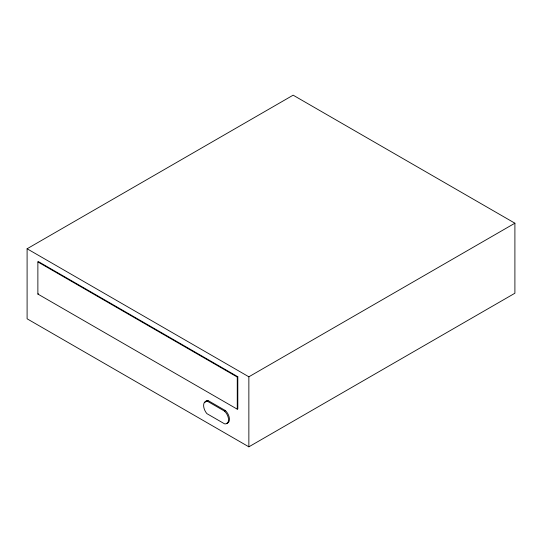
<?xml version="1.0" encoding="UTF-8"?>
<svg xmlns="http://www.w3.org/2000/svg" width="542" height="542" viewBox="0 0 542 542"><rect width="100%" height="100%" fill="white"/><g stroke="black" fill="none" stroke-linecap="round" stroke-linejoin="round"><path stroke-width="0.81" d="M27.1 248.771L293.141 95.175L514.9 223.202L514.9 293.229L248.859 446.825L27.1 318.798L27.1 248.771L248.859 376.798L514.9 223.202M37.872 261.928L38.414 261.617L237.809 376.737L237.809 408.864L237.26 409.176L37.872 294.055L37.872 261.928L237.26 377.049L237.809 376.737M37.872 294.055L38.414 293.744M207.085 401.046L224.537 411.127A8.171 4.715 60 0 1 228.541 419.786A8.171 4.715 60 0 1 224.537 423.824L206.888 413.634A8.733 5.041 60 0 1 203.623 405.328A8.733 5.041 60 0 1 207.085 401.046L207.993 400.524L225.445 410.599A8.171 4.715 60 0 1 229.415 418.539A8.171 4.715 60 0 1 226.556 423.37M224.537 411.127L225.445 410.599M248.859 376.798L248.859 446.825M237.26 377.049L237.26 409.176M204.978 402.516A8.733 5.041 60 0 1 207.993 400.524"/></g></svg>
